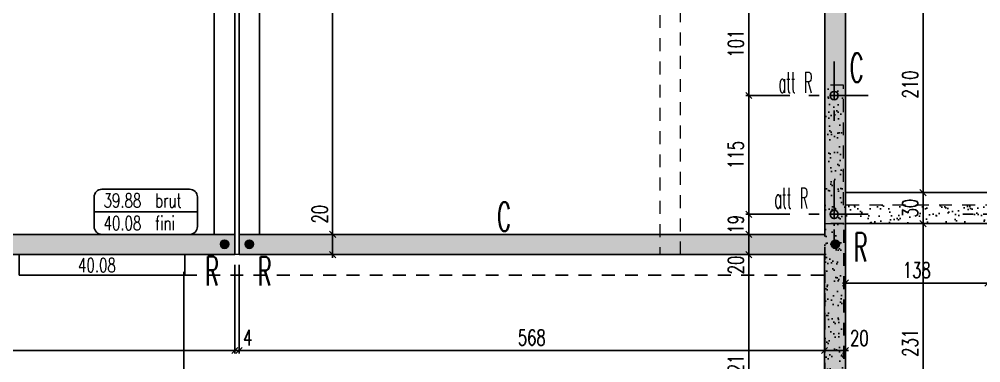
# Model space of a CAD drawing. Extents: x 308 to 437, y -199 to -146.
# Drawn here: x 374.16 to 383.48, y -180.92 to -177.6 of the extents above; entities that cross this region are included whole.
import ezdxf

# ---------------------------------------------------------------- set-up
doc = ezdxf.new("R2010")
doc.units = 0
doc.header["$LTSCALE"] = 0.5
doc.header["$MEASUREMENT"] = 0
for name, pattern in [('AXES2', [1.125, 0.75, -0.125, 0.125, -0.125]), ('CACHE', [0.375, 0.25, -0.125]), ('DISCONTINU2', [0.375, 0.25, -0.125])]:
    doc.linetypes.add(name, pattern=pattern)
doc.layers.get('DEFPOINTS').update_dxf_attribs({"linetype": 'CONTINUOUS'})
for name, color, linetype in [('1_AJSA_techEP', 142, 'CONTINUOUS'), ('1_AJSA_vue1', 251, 'CONTINUOUS'), ('1_AJSA_vue2', 13, 'CONTINUOUS'), ('AXES', 6, 'AXES2'), ('COTATION', 7, 'CONTINUOUS'), ('HABILLAGE', 7, 'CONTINUOUS'), ('MURS', 3, 'CONTINUOUS'), ('POCHAGE', 254, 'CONTINUOUS'), ('POUTRES', 2, 'CONTINUOUS'), ('RAID', 1, 'CONTINUOUS'), ('RDC', 7, 'DISCONTINU2'), ('REPERE-CHAI', 4, 'CONTINUOUS'), ('REPERE-RAID', 4, 'CONTINUOUS')]:
    doc.layers.add(name, color=color, linetype=linetype)
doc.styles.add('ROMANS8', font='romans.shx', dxfattribs={"width": 0.7})
doc.styles.get("Standard").update_dxf_attribs({"font": 'txt.shx'})
doc.dimstyles.new('COT50 cm', dxfattribs={"dimtxt": 0.15, "dimasz": 0.06, "dimexe": 0.03, "dimexo": 0.1, "dimgap": 0.05, "dimtad": 1, "dimdec": 0, "dimlfac": 100, "dimzin": 0, "dimdsep": 46, "dimtxsty": 'ROMANS8', "dimblk1": 'OBLIQUE', "dimblk2": 'OBLIQUE', "dimsah": 1, "dimcen": 0.03, "dimdle": 0.03, "dimclrt": 1, "dimadec": 0, "dimazin": 0, "dimtfac": 1, "dimtdec": 0, "dimtmove": 0, "dimatfit": 3, "dimfxl": 0, "dimtolj": 1, "dimtzin": 0, "dimlwd": -1, "dimlwe": -1, "dimarcsym": 0})

# ---------------------------------------------------------------- blocks, each defined once
blk = doc.blocks.new('139')
at = {"layer": 'HABILLAGE', "color": 7}
blk.add_line((-0.665, 0), (0.665, 0), dxfattribs=at)
at = {"layer": 'HABILLAGE'}
blk.add_lwpolyline([(-0.565, -0.291), (0.565, -0.291, 0.414214), (0.665, -0.191), (0.665, 0.191, 0.414214), (0.565, 0.291), (-0.565, 0.291, 0.414214), (-0.665, 0.191), (-0.665, -0.191, 0.414214)], format="xyb", close=True, dxfattribs=at)
at = {"layer": 'HABILLAGE', "color": 1, "width": 0.7}
for s, p in [('brut', (0.121, 0.054)), ('fini', (0.121, -0.237))]:
    blk.add_text(s, height=0.18, dxfattribs=at).set_placement(p)
for tag, p in [('NIVBRUT', (-0.543, 0.054)), ('NIVFINI', (-0.543, -0.237))]:
    blk.add_attdef(tag, p, '', height=0.18, dxfattribs=at)
blk = doc.blocks.new('_Oblique')
at = {"layer": 'COTATION', "color": 0, "lineweight": -2}
blk.add_line((-0.5, -0.5), (0.5, 0.5), dxfattribs=at)
blk = doc.blocks.new('*D1102')
at = {"layer": 'COTATION', "color": 0, "transparency": 16777216}
for p, q in [((377.2016, -179.6804), (377.2016, -179.3504)), ((377.0228, -179.6804), (377.2316, -179.6804)), ((377.2016, -179.9063), (377.2016, -179.6804)), ((377.0228, -179.8763), (377.2316, -179.8763))]:
    blk.add_line(p, q, dxfattribs=at)
at = {"layer": 'DEFPOINTS', "color": 0, "transparency": 16777216}
for p in [(376.9228, -179.6804), (377.2016, -179.6804), (376.9228, -179.8763)]:
    blk.add_point(p, dxfattribs=at)
at = {"layer": 'COTATION', "color": 0, "transparency": 16777216, "xscale": 0.06, "yscale": 0.06, "zscale": 0.06}
for p, rotation in [((377.2016, -179.6804), 90), ((377.2016, -179.8763), 270)]:
    blk.add_blockref('_Oblique', p, dxfattribs=dict(at, rotation=rotation))
at = {"layer": 'COTATION', "color": 1, "transparency": 16777216, "insert": (377.0766, -179.4854), "char_height": 0.15, "attachment_point": 5, "rotation": 90, "style": 'ROMANS8'}
blk.add_mtext('\\A1;20', dxfattribs=at)
blk = doc.blocks.new('*D1103')
at = {"layer": 'COTATION', "color": 0, "transparency": 16777216}
for p, q in [((376.6458, -175.0562), (377.2316, -175.0562)), ((377.2016, -179.7104), (377.2016, -175.0262)), ((377.0228, -179.6804), (377.2316, -179.6804))]:
    blk.add_line(p, q, dxfattribs=at)
at = {"layer": 'DEFPOINTS', "color": 0, "transparency": 16777216}
for p in [(376.5458, -175.0562), (377.2016, -175.0562), (376.9228, -179.6804)]:
    blk.add_point(p, dxfattribs=at)
at = {"layer": 'COTATION', "color": 0, "transparency": 16777216, "xscale": 0.06, "yscale": 0.06, "zscale": 0.06}
for p, rotation in [((377.2016, -175.0562), 90), ((377.2016, -179.6804), 270)]:
    blk.add_blockref('_Oblique', p, dxfattribs=dict(at, rotation=rotation))
at = {"layer": 'COTATION', "color": 1, "transparency": 16777216, "insert": (377.0766, -177.3683), "char_height": 0.15, "attachment_point": 5, "rotation": 90, "style": 'ROMANS8'}
blk.add_mtext('\\A1;462', dxfattribs=at)
blk = doc.blocks.new('*D1110')
at = {"layer": 'COTATION', "color": 0, "transparency": 16777216}
for p, q in [((381.2351, -182.1163), (381.2351, -179.8463)), ((381.4688, -179.8763), (381.2051, -179.8763)), ((381.8728, -182.0863), (381.2051, -182.0863))]:
    blk.add_line(p, q, dxfattribs=at)
at = {"layer": 'DEFPOINTS', "color": 0, "transparency": 16777216}
for p in [(381.2351, -179.8763), (381.5688, -179.8763), (381.9728, -182.0863)]:
    blk.add_point(p, dxfattribs=at)
at = {"layer": 'COTATION', "color": 0, "transparency": 16777216, "xscale": 0.06, "yscale": 0.06, "zscale": 0.06}
for p, rotation in [((381.2351, -179.8763), 90), ((381.2351, -182.0863), 270)]:
    blk.add_blockref('_Oblique', p, dxfattribs=dict(at, rotation=rotation))
at = {"layer": 'COTATION', "color": 1, "transparency": 16777216, "insert": (381.1101, -180.9813), "char_height": 0.15, "attachment_point": 5, "rotation": 90, "style": 'ROMANS8'}
blk.add_mtext('\\A1;221', dxfattribs=at)
blk = doc.blocks.new('*D1111')
at = {"layer": 'COTATION', "color": 0, "transparency": 16777216}
for p, q in [((381.2351, -179.9063), (381.2351, -179.6504)), ((381.4688, -179.6804), (381.2051, -179.6804)), ((381.4688, -179.8763), (381.2051, -179.8763))]:
    blk.add_line(p, q, dxfattribs=at)
at = {"layer": 'DEFPOINTS', "color": 0, "transparency": 16777216}
for p in [(381.2351, -179.6804), (381.5688, -179.6804), (381.5688, -179.8763)]:
    blk.add_point(p, dxfattribs=at)
at = {"layer": 'COTATION', "color": 0, "transparency": 16777216, "xscale": 0.06, "yscale": 0.06, "zscale": 0.06}
for p, rotation in [((381.2351, -179.6804), 90), ((381.2351, -179.8763), 270)]:
    blk.add_blockref('_Oblique', p, dxfattribs=dict(at, rotation=rotation))
at = {"layer": 'COTATION', "color": 1, "transparency": 16777216, "insert": (381.1101, -179.977), "char_height": 0.15, "attachment_point": 5, "rotation": 90, "style": 'ROMANS8'}
blk.add_mtext('\\A1;20', dxfattribs=at)
blk = doc.blocks.new('*D1112')
at = {"layer": 'COTATION', "color": 0, "transparency": 16777216}
for p, q in [((381.6341, -179.4863), (381.2051, -179.4863)), ((381.2351, -179.7104), (381.2351, -179.4563)), ((381.4688, -179.6804), (381.2051, -179.6804))]:
    blk.add_line(p, q, dxfattribs=at)
at = {"layer": 'DEFPOINTS', "color": 0, "transparency": 16777216}
for p in [(381.2351, -179.4863), (381.7341, -179.4863), (381.5688, -179.6804)]:
    blk.add_point(p, dxfattribs=at)
at = {"layer": 'COTATION', "color": 0, "transparency": 16777216, "xscale": 0.06, "yscale": 0.06, "zscale": 0.06}
for p, rotation in [((381.2351, -179.4863), 90), ((381.2351, -179.6804), 270)]:
    blk.add_blockref('_Oblique', p, dxfattribs=dict(at, rotation=rotation))
at = {"layer": 'COTATION', "color": 1, "transparency": 16777216, "insert": (381.1101, -179.5833), "char_height": 0.15, "attachment_point": 5, "rotation": 90, "style": 'ROMANS8'}
blk.add_mtext('\\A1;19', dxfattribs=at)
blk = doc.blocks.new('*D1113')
at = {"layer": 'COTATION', "color": 0, "transparency": 16777216}
for p, q in [((381.6339, -178.3361), (381.2051, -178.3361)), ((381.2351, -179.5163), (381.2351, -178.3061)), ((381.6341, -179.4863), (381.2051, -179.4863))]:
    blk.add_line(p, q, dxfattribs=at)
at = {"layer": 'DEFPOINTS', "color": 0, "transparency": 16777216}
for p in [(381.2351, -178.3361), (381.7339, -178.3361), (381.7341, -179.4863)]:
    blk.add_point(p, dxfattribs=at)
at = {"layer": 'COTATION', "color": 0, "transparency": 16777216, "xscale": 0.06, "yscale": 0.06, "zscale": 0.06}
for p, rotation in [((381.2351, -178.3361), 90), ((381.2351, -179.4863), 270)]:
    blk.add_blockref('_Oblique', p, dxfattribs=dict(at, rotation=rotation))
at = {"layer": 'COTATION', "color": 1, "transparency": 16777216, "insert": (381.1101, -178.9112), "char_height": 0.15, "attachment_point": 5, "rotation": 90, "style": 'ROMANS8'}
blk.add_mtext('\\A1;115', dxfattribs=at)
blk = doc.blocks.new('*D1114')
at = {"layer": 'COTATION', "color": 0, "transparency": 16777216}
for p, q in [((381.873, -177.3311), (381.2051, -177.3311)), ((381.2351, -178.3661), (381.2351, -177.3011)), ((381.6339, -178.3361), (381.2051, -178.3361))]:
    blk.add_line(p, q, dxfattribs=at)
at = {"layer": 'DEFPOINTS', "color": 0, "transparency": 16777216}
for p in [(381.2351, -177.3311), (381.973, -177.3311), (381.7339, -178.3361)]:
    blk.add_point(p, dxfattribs=at)
at = {"layer": 'COTATION', "color": 0, "transparency": 16777216, "xscale": 0.06, "yscale": 0.06, "zscale": 0.06}
for p, rotation in [((381.2351, -177.3311), 90), ((381.2351, -178.3361), 270)]:
    blk.add_blockref('_Oblique', p, dxfattribs=dict(at, rotation=rotation))
at = {"layer": 'COTATION', "color": 1, "transparency": 16777216, "insert": (381.1101, -177.8336), "char_height": 0.15, "attachment_point": 5, "rotation": 90, "style": 'ROMANS8'}
blk.add_mtext('\\A1;101', dxfattribs=at)
blk = doc.blocks.new('*D1129')
at = {"layer": 'COTATION', "color": 0, "transparency": 16777216}
for p, q in [((383.2296, -179.5763), (382.894, -179.5763)), ((382.924, -181.9163), (382.924, -179.5463)), ((382.9809, -181.8863), (382.894, -181.8863))]:
    blk.add_line(p, q, dxfattribs=at)
at = {"layer": 'DEFPOINTS', "color": 0, "transparency": 16777216}
for p in [(382.924, -179.5763), (383.3296, -179.5763), (383.0809, -181.8863)]:
    blk.add_point(p, dxfattribs=at)
at = {"layer": 'COTATION', "color": 0, "transparency": 16777216, "xscale": 0.06, "yscale": 0.06, "zscale": 0.06}
for p, rotation in [((382.924, -179.5763), 90), ((382.924, -181.8863), 270)]:
    blk.add_blockref('_Oblique', p, dxfattribs=dict(at, rotation=rotation))
at = {"layer": 'COTATION', "color": 1, "transparency": 16777216, "insert": (382.799, -180.7313), "char_height": 0.15, "attachment_point": 5, "rotation": 90, "style": 'ROMANS8'}
blk.add_mtext('\\A1;231', dxfattribs=at)
blk = doc.blocks.new('*D1130')
at = {"layer": 'COTATION', "color": 0, "transparency": 16777216}
for p, q in [((383.2296, -179.2763), (382.894, -179.2763)), ((382.924, -179.6063), (382.924, -179.2463)), ((383.2296, -179.5763), (382.894, -179.5763))]:
    blk.add_line(p, q, dxfattribs=at)
at = {"layer": 'DEFPOINTS', "color": 0, "transparency": 16777216}
for p in [(382.924, -179.2763), (383.3296, -179.2763), (383.3296, -179.5763)]:
    blk.add_point(p, dxfattribs=at)
at = {"layer": 'COTATION', "color": 0, "transparency": 16777216, "xscale": 0.06, "yscale": 0.06, "zscale": 0.06}
for p, rotation in [((382.924, -179.2763), 90), ((382.924, -179.5763), 270)]:
    blk.add_blockref('_Oblique', p, dxfattribs=dict(at, rotation=rotation))
at = {"layer": 'COTATION', "color": 1, "transparency": 16777216, "insert": (382.799, -179.4263), "char_height": 0.15, "attachment_point": 5, "rotation": 90, "style": 'ROMANS8'}
blk.add_mtext('\\A1;30', dxfattribs=at)
blk = doc.blocks.new('*D1131')
at = {"layer": 'COTATION', "color": 0, "transparency": 16777216}
for p, q in [((382.924, -179.3063), (382.924, -177.1512)), ((383.1162, -177.1812), (382.894, -177.1812)), ((383.2296, -179.2763), (382.894, -179.2763))]:
    blk.add_line(p, q, dxfattribs=at)
at = {"layer": 'DEFPOINTS', "color": 0, "transparency": 16777216}
for p in [(382.924, -177.1812), (383.2162, -177.1812), (383.3296, -179.2763)]:
    blk.add_point(p, dxfattribs=at)
at = {"layer": 'COTATION', "color": 0, "transparency": 16777216, "xscale": 0.06, "yscale": 0.06, "zscale": 0.06}
for p, rotation in [((382.924, -177.1812), 90), ((382.924, -179.2763), 270)]:
    blk.add_blockref('_Oblique', p, dxfattribs=dict(at, rotation=rotation))
at = {"layer": 'COTATION', "color": 1, "transparency": 16777216, "insert": (382.799, -178.2287), "char_height": 0.15, "attachment_point": 5, "rotation": 90, "style": 'ROMANS8'}
blk.add_mtext('\\A1;210', dxfattribs=at)
blk = doc.blocks.new('*D1298')
at = {"layer": 'COTATION', "color": 0, "transparency": 16777216}
for p, q in [((382.173, -179.5173), (382.173, -180.1825)), ((383.5546, -179.9356), (383.5546, -180.1825)), ((382.143, -180.1525), (383.5846, -180.1525))]:
    blk.add_line(p, q, dxfattribs=at)
at = {"layer": 'DEFPOINTS', "color": 0, "transparency": 16777216}
for p in [(382.173, -179.4173), (383.5546, -179.8356), (383.5546, -180.1525)]:
    blk.add_point(p, dxfattribs=at)
at = {"layer": 'COTATION', "color": 0, "transparency": 16777216, "xscale": 0.06, "yscale": 0.06, "zscale": 0.06, "rotation": 180}
blk.add_blockref('_Oblique', (382.173, -180.1525), dxfattribs=at)
at = {"layer": 'COTATION', "color": 0, "transparency": 16777216, "xscale": 0.06, "yscale": 0.06, "zscale": 0.06}
blk.add_blockref('_Oblique', (383.5546, -180.1525), dxfattribs=at)
at = {"layer": 'COTATION', "color": 1, "transparency": 16777216, "insert": (382.8638, -180.0275), "char_height": 0.15, "attachment_point": 5, "style": 'ROMANS8'}
blk.add_mtext('\\A1;138', dxfattribs=at)
blk = doc.blocks.new('*D1436')
at = {"layer": 'COTATION', "color": 0, "transparency": 16777216}
for p, q in [((368.1304, -179.9763), (368.1304, -180.8357)), ((376.2545, -179.9763), (376.2545, -180.8357)), ((368.1004, -180.8057), (376.2845, -180.8057))]:
    blk.add_line(p, q, dxfattribs=at)
at = {"layer": 'DEFPOINTS', "color": 0, "transparency": 16777216}
for p in [(368.1304, -179.8763), (376.2545, -179.8763), (376.2545, -180.8057)]:
    blk.add_point(p, dxfattribs=at)
at = {"layer": 'COTATION', "color": 0, "transparency": 16777216, "xscale": 0.06, "yscale": 0.06, "zscale": 0.06, "rotation": 180}
blk.add_blockref('_Oblique', (368.1304, -180.8057), dxfattribs=at)
at = {"layer": 'COTATION', "color": 0, "transparency": 16777216, "xscale": 0.06, "yscale": 0.06, "zscale": 0.06}
blk.add_blockref('_Oblique', (376.2545, -180.8057), dxfattribs=at)
at = {"layer": 'COTATION', "color": 1, "transparency": 16777216, "insert": (372.1925, -180.6807), "char_height": 0.15, "attachment_point": 5, "style": 'ROMANS8'}
blk.add_mtext('\\A1;812', dxfattribs=at)
blk = doc.blocks.new('*D1437')
at = {"layer": 'COTATION', "color": 0, "transparency": 16777216}
for p, q in [((376.2545, -179.9763), (376.2545, -180.8357)), ((376.2945, -179.9763), (376.2945, -180.8357)), ((376.2545, -180.8057), (376.1945, -180.8057)), ((376.2545, -180.8057), (376.2945, -180.8057)), ((376.2945, -180.8057), (376.3545, -180.8057))]:
    blk.add_line(p, q, dxfattribs=at)
at = {"layer": 'DEFPOINTS', "color": 0, "transparency": 16777216}
for p in [(376.2545, -179.8763), (376.2945, -179.8763), (376.2945, -180.8057)]:
    blk.add_point(p, dxfattribs=at)
at = {"layer": 'COTATION', "color": 0, "transparency": 16777216, "xscale": 0.06, "yscale": 0.06, "zscale": 0.06}
blk.add_blockref('_Oblique', (376.2545, -180.8057), dxfattribs=at)
at = {"layer": 'COTATION', "color": 0, "transparency": 16777216, "xscale": 0.06, "yscale": 0.06, "zscale": 0.06, "rotation": 180}
blk.add_blockref('_Oblique', (376.2945, -180.8057), dxfattribs=at)
at = {"layer": 'COTATION', "color": 1, "transparency": 16777216, "insert": (376.3808, -180.6807), "char_height": 0.15, "attachment_point": 5, "style": 'ROMANS8'}
blk.add_mtext('\\A1;4', dxfattribs=at)
blk = doc.blocks.new('*D1438')
at = {"layer": 'COTATION', "color": 0, "transparency": 16777216}
for p, q in [((376.2945, -179.9763), (376.2945, -180.8357)), ((381.9697, -180.4638), (381.9697, -180.8357)), ((376.2645, -180.8057), (381.9997, -180.8057))]:
    blk.add_line(p, q, dxfattribs=at)
at = {"layer": 'DEFPOINTS', "color": 0, "transparency": 16777216}
for p in [(376.2945, -179.8763), (381.9697, -180.3638), (381.9697, -180.8057)]:
    blk.add_point(p, dxfattribs=at)
at = {"layer": 'COTATION', "color": 0, "transparency": 16777216, "xscale": 0.06, "yscale": 0.06, "zscale": 0.06, "rotation": 180}
blk.add_blockref('_Oblique', (376.2945, -180.8057), dxfattribs=at)
at = {"layer": 'COTATION', "color": 0, "transparency": 16777216, "xscale": 0.06, "yscale": 0.06, "zscale": 0.06}
blk.add_blockref('_Oblique', (381.9697, -180.8057), dxfattribs=at)
at = {"layer": 'COTATION', "color": 1, "transparency": 16777216, "insert": (379.1321, -180.6807), "char_height": 0.15, "attachment_point": 5, "style": 'ROMANS8'}
blk.add_mtext('\\A1;568', dxfattribs=at)
blk = doc.blocks.new('*D1439')
at = {"layer": 'COTATION', "color": 0, "transparency": 16777216}
for p, q in [((381.9697, -180.4638), (381.9697, -180.8357)), ((382.1728, -180.4867), (382.1728, -180.8357)), ((381.9397, -180.8057), (382.2028, -180.8057))]:
    blk.add_line(p, q, dxfattribs=at)
at = {"layer": 'DEFPOINTS', "color": 0, "transparency": 16777216}
for p in [(381.9697, -180.3638), (382.1728, -180.3867), (382.1728, -180.8057)]:
    blk.add_point(p, dxfattribs=at)
at = {"layer": 'COTATION', "color": 0, "transparency": 16777216, "xscale": 0.06, "yscale": 0.06, "zscale": 0.06, "rotation": 180}
blk.add_blockref('_Oblique', (381.9697, -180.8057), dxfattribs=at)
at = {"layer": 'COTATION', "color": 0, "transparency": 16777216, "xscale": 0.06, "yscale": 0.06, "zscale": 0.06}
blk.add_blockref('_Oblique', (382.1728, -180.8057), dxfattribs=at)
at = {"layer": 'COTATION', "color": 1, "transparency": 16777216, "insert": (382.3075, -180.6852), "char_height": 0.15, "attachment_point": 5, "style": 'ROMANS8'}
blk.add_mtext('\\A1;20', dxfattribs=at)
blk = doc.blocks.new('A$C6B096A38')
at = {"layer": 'POCHAGE'}
h = blk.add_hatch(dxfattribs=at)
h.set_pattern_fill('AR-SAND', color=0, scale=0.07)
h.set_pattern_definition([(37.5, (-513.79323, 160.44126), (-0.004409535, 0.134877664), [0, -0.1064, 0, -0.119, 0, -0.11375]), (7.5, (-513.79323, 160.44126), (0.12388437, 0.197550225), [0, -0.0574, 0, -0.0959, 0, -0.03675]), (327.5, (-513.87933, 160.44126), (0.21798993, 0.000396134), [0, -0.035, 0, -0.126, 0, -0.1645]), (317.5, (-513.87933, 160.44126), (0.21042886, 0.06143729), [0, -0.0175, 0, -0.0826, 0, -0.0945])])
h.paths.add_polyline_path([(37.5588, -18.955), (36.0569, -18.955), (36.0569, -17.7948), (35.8769, -17.7948), (35.8769, -19.135), (37.5588, -19.135)])
at = {"layer": 'AXES', "color": 1}
for p, q in [((35.9669, -17.566), (35.9669, -18.2237)), ((36.2958, -17.8948), (35.638, -17.8948)), ((35.9671, -18.7161), (35.9671, -19.3739)), ((36.296, -19.045), (35.6383, -19.045)), ((37.7876, -19.045), (37.1299, -19.045))]:
    blk.add_line(p, q, dxfattribs=at)
at = {"layer": 'RAID'}
for centre in [(35.9669, -17.8948), (35.9671, -19.045)]:
    blk.add_circle(centre, 0.04, dxfattribs=at)
at = {"layer": 'RDC', "linetype": 'CACHE', "lineweight": 15}
blk.add_lwpolyline([(36.0569, -18.955), (36.0569, -17.7948), (35.8769, -17.7948), (35.8769, -19.135), (37.5588, -19.135), (37.5588, -18.955)], close=True, dxfattribs=at)

msp = doc.modelspace()

# ---------------------------------------------------------------- hatches: boundary and pattern name
at = {"layer": 'POCHAGE'}
h = msp.add_hatch(color=256, dxfattribs=at)
h.dxf.hatch_style = 1
h.paths.add_polyline_path([(380.3728, -179.6804), (376.2945, -179.6804), (376.2945, -179.8763), (380.3728, -179.8763)])
h.paths.add_polyline_path([(376.3545, -179.7763, -1), (376.4345, -179.7763, -1)], flags=16)
h.paths.add_polyline_path([(380.5728, -179.6804), (380.3728, -179.6804), (380.3728, -179.8763), (380.5728, -179.8763)])
h.paths.add_polyline_path([(382.1729, -177.3311), (381.973, -177.3311), (381.973, -179.6804), (380.5728, -179.6804), (380.5728, -179.8763), (381.9696, -179.8763), (381.9699, -181.7863), (382.1728, -181.7863)])
h.paths.add_polyline_path([(382.1143, -179.7763, -1), (382.0343, -179.7763, -1)], flags=16)
h = msp.add_hatch(dxfattribs=at)
h.set_pattern_fill('AR-SAND', color=0, scale=0.07)
h.set_pattern_definition([(37.5, (57.87378, -4.42), (-0.004409535, 0.134877664), [0, -0.1064, 0, -0.119, 0, -0.11375]), (7.5, (57.87378, -4.42), (0.12388437, 0.197550225), [0, -0.0574, 0, -0.0959, 0, -0.03675]), (327.5, (57.78768, -4.42), (0.21798993, 0.000396134), [0, -0.035, 0, -0.126, 0, -0.1645]), (317.5, (57.78768, -4.42), (0.21042886, 0.06143729), [0, -0.0175, 0, -0.0826, 0, -0.0945])])
h.paths.add_polyline_path([(381.9728, -181.7863), (382.155, -181.7863), (382.155, -179.5763), (381.9732, -179.5763)])
h = msp.add_hatch(color=256, dxfattribs=at)
h.dxf.hatch_style = 1
h.paths.add_polyline_path([(369.5328, -179.6809), (368.1291, -179.6809), (368.1291, -179.8763), (369.5328, -179.8763)])
h.paths.add_polyline_path([(369.7328, -179.6809), (369.5328, -179.6809), (369.5328, -179.8763), (369.7328, -179.8763)])
h.paths.add_polyline_path([(376.2545, -179.6809), (369.7328, -179.6809), (369.7328, -179.8763), (374.1642, -179.8763), (376.2545, -179.8763)])
h.paths.add_polyline_path([(376.1945, -179.7763, -1), (376.1145, -179.7763, -1)], flags=16)
at = {"layer": 'RAID'}
for points in [[(376.1145, -179.7763, -1), (376.1945, -179.7763, -1)], [(376.3545, -179.7763, -1), (376.4345, -179.7763, -1)], [(382.0343, -179.7763, -1), (382.1143, -179.7763, -1)]]:
    msp.add_hatch(color=256, dxfattribs=at).paths.add_polyline_path(points)

# ---------------------------------------------------------------- linework, layer by layer
at = {"layer": '1_AJSA_techEP'}
msp.add_lwpolyline([(374.1645, -180.077), (375.7693, -180.077), (375.7695, -179.8769), (374.1645, -179.877)], close=True, dxfattribs=at)
at = {"layer": '1_AJSA_vue1'}
msp.add_lwpolyline([(375.7611, -180.0434), (375.7611, -183.2637)], dxfattribs=at)
at = {"layer": '1_AJSA_vue2', "linetype": 'CACHE'}
msp.add_lwpolyline([(375.7611, -180.0763), (381.9728, -180.0763)], dxfattribs=at)
at = {"layer": 'MURS'}
for p, q in [((376.2545, -179.6809), (376.2545, -179.8763)), ((376.2945, -179.6804), (376.2945, -179.8763))]:
    msp.add_line(p, q, dxfattribs=at)
for points in [[(403.7666, -176.8795), (403.7661, -181.8809), (397.0699, -181.8809), (397.0699, -176.8809), (396.8899, -176.8809), (396.8899, -181.8863), (389.6099, -181.8863), (389.6099, -179.6809), (389.4299, -179.6809), (389.4299, -181.8863), (382.1728, -181.8863), (382.173, -174.6561), (381.973, -174.6561), (381.973, -179.6804), (376.2945, -179.6804)], [(376.2945, -179.8763), (381.9696, -179.8763), (381.9699, -182.0863), (403.9699, -182.0856), (403.9697, -176.8795)], [(347.3626, -177.4663), (347.3626, -177.6662), (353.0351, -177.6663), (353.0369, -179.8763), (376.2545, -179.8763)], [(376.2545, -179.6809), (368.129, -179.6809)]]:
    msp.add_lwpolyline(points, dxfattribs=at)
at = {"layer": 'POUTRES'}
for p, q in [((376.0545, -175.0561), (376.0545, -179.6809)), ((376.2545, -175.0561), (376.2545, -179.6809)), ((376.2945, -175.0561), (376.2945, -179.6804)), ((376.4945, -175.0561), (376.4945, -179.6804)), ((382.173, -179.2763), (385.973, -179.2763)), ((382.173, -179.5763), (385.973, -179.5763))]:
    msp.add_line(p, q, dxfattribs=at)
at = {"layer": 'RAID'}
for centre in [(376.1545, -179.7763), (376.3945, -179.7763), (382.0743, -179.7763)]:
    msp.add_circle(centre, 0.04, dxfattribs=at)
at = {"layer": 'RDC', "linetype": 'CACHE', "lineweight": 15}
for points in [[(374.8328, -169.4312), (374.8328, -171.0312), (380.3728, -171.0312), (380.3728, -179.8763), (375.7651, -179.8763)], [(381.9844, -179.8763), (380.5728, -179.8763), (380.5728, -170.8312), (375.0328, -170.8312), (375.0328, -169.4312)]]:
    msp.add_lwpolyline(points, dxfattribs=at)
at = {"layer": 'RDC'}
msp.add_lwpolyline([(381.9728, -181.7863), (382.155, -181.7863), (382.155, -179.5763), (381.9732, -179.5763)], close=True, dxfattribs=at)

# ---------------------------------------------------------------- block references
at = {"layer": 'HABILLAGE', "color": 1, "xscale": 0.7521624, "yscale": 0.7521624, "zscale": 0.7521624}
msp.add_blockref('139', (375.3905, -179.4621), dxfattribs=at).add_auto_attribs({'NIVBRUT': '39.88', 'NIVFINI': '40.08'})
at = {"layer": 'RDC'}
msp.add_blockref('A$C6B096A38', (346.0959, -160.4413), dxfattribs=at)

# ---------------------------------------------------------------- texts
at = {"layer": 'HABILLAGE', "color": 1, "width": 0.7}
msp.add_attdef('40.08', (374.7346, -180.0457), 'NB', height=0.13539, dxfattribs=at)
at = {"layer": 'REPERE-CHAI', "color": 4, "width": 0.519}
for p in [(382.2147, -178.2068), (378.7986, -179.6494)]:
    msp.add_text('C', height=0.28, dxfattribs=at).set_placement(p)
at = {"layer": 'REPERE-RAID', "color": 4}
for s, height, width, p in [('att R', 0.2, 0.45, (381.5239, -178.3095)), ('att R', 0.2, 0.45, (381.4836, -179.4314)), ('R', 0.28, 0.519, (382.2528, -179.945)), ('R', 0.28, 0.519, (375.9674, -180.1747)), ('R', 0.28, 0.519, (376.4776, -180.1773))]:
    msp.add_text(s, height=height, dxfattribs=dict(at, width=width)).set_placement(p)

# ---------------------------------------------------------------- dimensions: what is measured, and where the dimension line sits
at = {"layer": 'COTATION'}
for base, p1, p2, picture, middle in [((377.2016, -175.0562), (376.9228, -179.6804), (376.5458, -175.0562), '*D1103', (377.0766, -177.3683)), ((382.924, -177.1812), (383.3296, -179.2763), (383.2162, -177.1812), '*D1131', (382.799, -178.2287)), ((381.23514, -177.331097), (381.733891, -178.336101), (381.973045, -177.331097), '*D1114', (381.11014, -177.833599)), ((381.2351, -178.3361), (381.7341, -179.4863), (381.7339, -178.3361), '*D1113', (381.1101, -178.9112)), ((382.924, -179.2763), (383.3296, -179.5763), (383.3296, -179.2763), '*D1130', (382.799, -179.4263)), ((382.924, -179.5763), (383.0809, -181.8863), (383.3296, -179.5763), '*D1129', (382.799, -180.7313)), ((381.2351, -179.8763), (381.9728, -182.0863), (381.5688, -179.8763), '*D1110', (381.1101, -180.9813))]:
    dim = msp.add_linear_dim(base=base, p1=p1, p2=p2, angle=90, dimstyle='COT50 cm', override={"dimtmove": 1}, dxfattribs=at)
    dim.commit()
    dim.dimension.update_dxf_attribs({"geometry": picture, "text_midpoint": middle})
dim = msp.add_linear_dim(base=(377.2016, -179.6804), p1=(376.9228, -179.8763), p2=(376.9228, -179.6804), angle=90, dimstyle='COT50 cm', dxfattribs=at)
dim.commit()
dim.dimension.update_dxf_attribs({"geometry": '*D1102', "text_midpoint": (377.0766, -179.4854)})
for base, p1, p2, picture, middle in [((381.2351, -179.4863), (381.5688, -179.6804), (381.7341, -179.4863), '*D1112', (381.2351, -179.5833)), ((381.2351, -179.6804), (381.5688, -179.8763), (381.5688, -179.6804), '*D1111', (381.2351, -179.977))]:
    dim = msp.add_linear_dim(base=base, p1=p1, p2=p2, angle=90, dimstyle='COT50 cm', override={"dimtmove": 1}, dxfattribs=at)
    dim.commit()
    dim.dimension.update_dxf_attribs({"geometry": picture, "text_midpoint": middle, "dimtype": 160})
dim = msp.add_linear_dim(base=(383.5546, -180.1525), p1=(382.173, -179.4173), p2=(383.5546, -179.8356), dimstyle='COT50 cm', dxfattribs=at)
dim.commit()
dim.dimension.update_dxf_attribs({"geometry": '*D1298', "text_midpoint": (382.8638, -180.0275)})
for base, p1, p2, picture, middle in [((376.2545, -180.8057), (368.1304, -179.8763), (376.2545, -179.8763), '*D1436', (372.1925, -180.6807)), ((381.9697, -180.8057), (376.2945, -179.8763), (381.9697, -180.3638), '*D1438', (379.1321, -180.6807))]:
    dim = msp.add_linear_dim(base=base, p1=p1, p2=p2, dimstyle='COT50 cm', override={"dimtmove": 1}, dxfattribs=at)
    dim.commit()
    dim.dimension.update_dxf_attribs({"geometry": picture, "text_midpoint": middle})
for base, p1, p2, picture, middle in [((376.2945, -180.8057), (376.2545, -179.8763), (376.2945, -179.8763), '*D1437', (376.3808, -180.8057)), ((382.1728, -180.8057), (381.9697, -180.3638), (382.1728, -180.3867), '*D1439', (382.3075, -180.8102))]:
    dim = msp.add_linear_dim(base=base, p1=p1, p2=p2, dimstyle='COT50 cm', override={"dimtmove": 1}, dxfattribs=at)
    dim.commit()
    dim.dimension.update_dxf_attribs({"geometry": picture, "text_midpoint": middle, "dimtype": 160})

doc.saveas('drawing.dxf')
